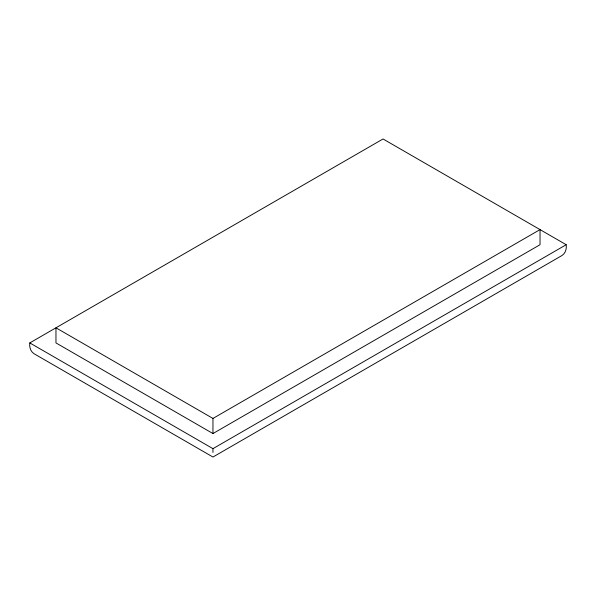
<?xml version="1.0" encoding="UTF-8"?>
<svg xmlns="http://www.w3.org/2000/svg" width="596" height="596" viewBox="0 0 596 596"><rect width="100%" height="100%" fill="white"/><g stroke="black" fill="none" stroke-linecap="round" stroke-linejoin="round"><path stroke-width="0.89" d="M212.958 452.438L212.958 448.661L566.2 244.718C566.744 248.837 565.574 253.211 561.916 255.557L212.958 457.028L34.084 353.756C30.426 351.402 29.256 347.028 29.8 342.916L383.042 138.972L566.2 244.718M212.958 418.444L540.036 229.609L540.036 244.718L212.958 433.553L55.964 342.916L55.964 327.807L212.958 418.444L212.958 433.553M29.8 342.916L212.958 448.661"/></g></svg>
